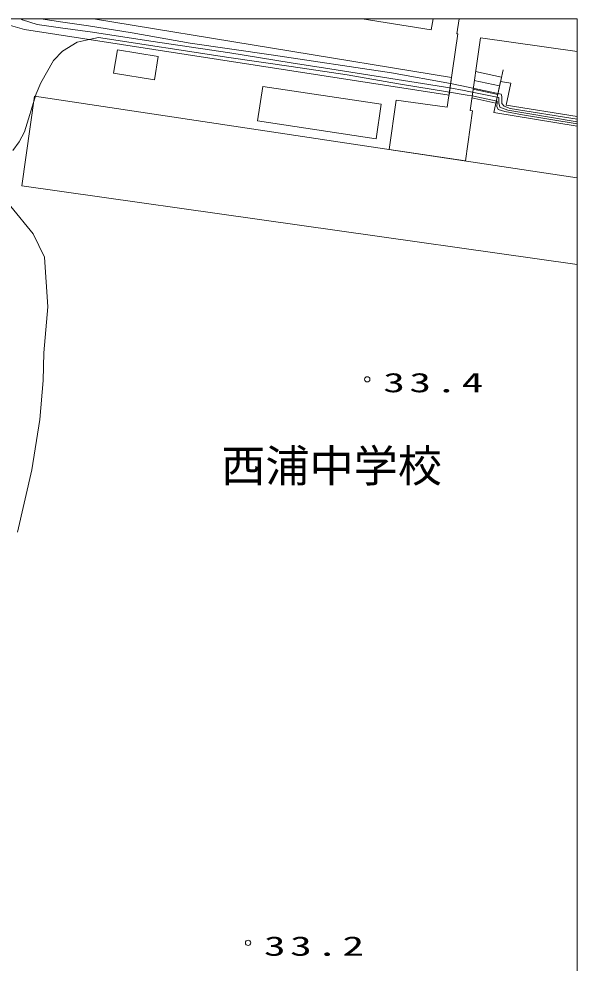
# Model space of a CAD drawing. Units: millimetres on the paper. Extents: x 20 to 1662, y 20 to 574.
# Drawn here: x 109.19 to 125, y 179.26 to 206 of the extents above; entities that cross this region are included whole.
import ezdxf
from ezdxf.enums import TextEntityAlignment as Align

# ---------------------------------------------------------------- set-up
doc = ezdxf.new("R2010")
doc.units = ezdxf.units.MM
doc.layers.add('D-SUV', color=8, linetype='Continuous', lineweight=13)
doc.layers.add('D-TTL-LINE', color=7, linetype='Continuous', lineweight=13)
doc.styles.add('ＭＳ ゴシック', font='')
doc.styles.get('ＭＳ ゴシック').set_extended_font_data('MS Gothic')

msp = doc.modelspace()

# ---------------------------------------------------------------- linework, layer by layer
at = {"layer": 'D-SUV'}
for p, q in [((109.239, 206), (109.289, 205.975)), ((109.289, 205.975), (109.705, 205.841)), ((109.814, 206), (110.437, 205.911)), ((111.301, 206), (121.441, 204.337)), ((118.916, 206), (120.869, 205.689)), ((120.869, 205.689), (120.919, 206)), ((121.595, 205.575), (121.655, 206)), ((109.345, 205.697), (108.815, 205.855)), ((121.373, 203.843), (109.345, 205.697)), ((109.705, 205.841), (110.371, 205.749)), ((110.371, 205.749), (111.273, 205.621)), ((110.437, 205.911), (111.161, 205.803)), ((111.161, 205.803), (112.397, 205.607)), ((110.839, 205.341), (111.181, 205.415)), ((111.181, 205.415), (111.447, 205.471)), ((111.273, 205.621), (112.929, 205.367)), ((111.447, 205.471), (115.137, 204.907)), ((112.397, 205.607), (114.043, 205.311)), ((121.323, 203.497), (121.617, 205.573)), ((121.617, 205.573), (121.595, 205.575)), ((122.259, 205.465), (121.967, 203.409)), ((125, 205.078), (122.259, 205.465)), ((110.423, 205.085), (110.839, 205.341)), ((112.929, 205.367), (115.159, 205.035)), ((114.043, 205.311), (116.331, 204.981)), ((110.167, 204.819), (110.423, 205.085)), ((111.871, 204.461), (111.977, 205.119)), ((111.977, 205.119), (113.133, 204.931)), ((113.133, 204.931), (113.027, 204.275)), ((115.137, 204.907), (116.903, 204.653)), ((115.159, 205.035), (116.903, 204.757)), ((116.331, 204.981), (119.739, 204.471)), ((109.809, 204.189), (110.167, 204.819)), ((116.903, 204.757), (117.999, 204.585)), ((116.903, 204.653), (118.485, 204.411)), ((113.027, 204.275), (111.871, 204.461)), ((117.999, 204.585), (121.399, 204.047)), ((118.485, 204.411), (119.943, 204.157)), ((119.739, 204.471), (121.411, 204.173)), ((121.441, 204.337), (121.373, 203.843)), ((122.123, 204.505), (122.857, 204.347)), ((122.901, 204.555), (122.643, 203.349)), ((109.681, 203.873), (109.809, 204.189)), ((115.951, 203.113), (116.097, 204.087)), ((116.097, 204.087), (119.453, 203.581)), ((119.943, 204.157), (121.383, 203.925)), ((121.411, 204.173), (121.917, 204.067)), ((121.917, 204.067), (122.845, 203.871)), ((122.087, 204.257), (122.805, 204.103)), ((122.643, 203.349), (122.831, 204.229)), ((122.831, 204.229), (123.121, 204.183)), ((123.121, 204.183), (122.995, 203.553)), ((109.271, 201.267), (109.631, 203.813)), ((109.347, 202.805), (109.681, 203.873)), ((109.631, 203.813), (125, 201.499)), ((121.383, 203.925), (121.883, 203.839)), ((121.399, 204.047), (121.805, 203.969)), ((121.805, 203.969), (121.937, 203.941)), ((121.883, 203.839), (122.025, 203.819)), ((121.937, 203.941), (122.779, 203.771)), ((122.025, 203.819), (122.607, 203.701)), ((122.053, 204.009), (122.753, 203.859)), ((122.845, 203.871), (122.867, 203.799)), ((122.867, 203.799), (122.869, 203.603)), ((119.453, 203.581), (119.305, 202.607)), ((119.681, 202.301), (119.879, 203.701)), ((119.879, 203.701), (121.323, 203.497)), ((122.017, 203.761), (122.699, 203.613)), ((122.607, 203.701), (122.733, 203.671)), ((122.735, 203.633), (122.727, 203.523)), ((122.733, 203.671), (122.735, 203.633)), ((122.779, 203.771), (122.783, 203.623)), ((122.783, 203.623), (122.813, 203.499)), ((122.869, 203.603), (122.929, 203.531)), ((122.929, 203.531), (123.101, 203.459)), ((122.995, 203.553), (125, 203.237)), ((122.039, 203.399), (121.837, 201.975)), ((121.967, 203.409), (122.039, 203.399)), ((125, 202.964), (122.643, 203.349)), ((122.727, 203.523), (122.765, 203.435)), ((122.765, 203.435), (122.949, 203.377)), ((122.813, 203.499), (123.033, 203.411)), ((122.949, 203.377), (123.449, 203.279)), ((123.033, 203.411), (123.545, 203.325)), ((123.101, 203.459), (125, 203.162)), ((123.449, 203.279), (125, 203.028)), ((123.545, 203.325), (125, 203.087)), ((119.305, 202.607), (115.951, 203.113)), ((109.199, 202.517), (109.347, 202.805)), ((109.019, 202.269), (109.199, 202.517)), ((121.837, 201.975), (119.681, 202.301)), ((125, 199.045), (109.271, 201.267)), ((109.593, 199.911), (108.961, 200.687)), ((109.909, 199.249), (109.593, 199.911)), ((110.009, 197.841), (109.909, 199.249)), ((110.009, 197.841), (109.899, 196.539)), ((109.899, 196.539), (109.879, 195.757)), ((109.879, 195.757), (109.783, 194.649)), ((109.783, 194.649), (109.559, 193.227)), ((109.559, 193.227), (109.145, 191.459))]:
    msp.add_line(p, q, dxfattribs=at)
for centre in [(119.057, 195.791), (115.679, 179.829)]:
    msp.add_circle(centre, 0.075, dxfattribs=at)
at = {"layer": 'D-TTL-LINE'}
for p, q in [((125, 206), (25, 206)), ((125, 106), (125, 206))]:
    msp.add_line(p, q, dxfattribs=at)

# ---------------------------------------------------------------- texts
at = {"layer": 'D-SUV', "style": 'ＭＳ ゴシック'}
msp.add_text('西浦中学校', height=0.9164, dxfattribs=at).set_placement((114.921, 192.609), align=Align.BOTTOM_LEFT)
at = {"layer": 'D-SUV', "char_height": 0.5499, "attachment_point": 7, "style": 'ＭＳ ゴシック'}
for s, insert in [('\\T1.2;\\W1.65;33.4', (119.507, 195.415)), ('\\T1.2;\\W1.65;33.2', (116.129, 179.455))]:
    msp.add_mtext(s, dxfattribs=dict(at, insert=insert))

doc.saveas('drawing.dxf')
